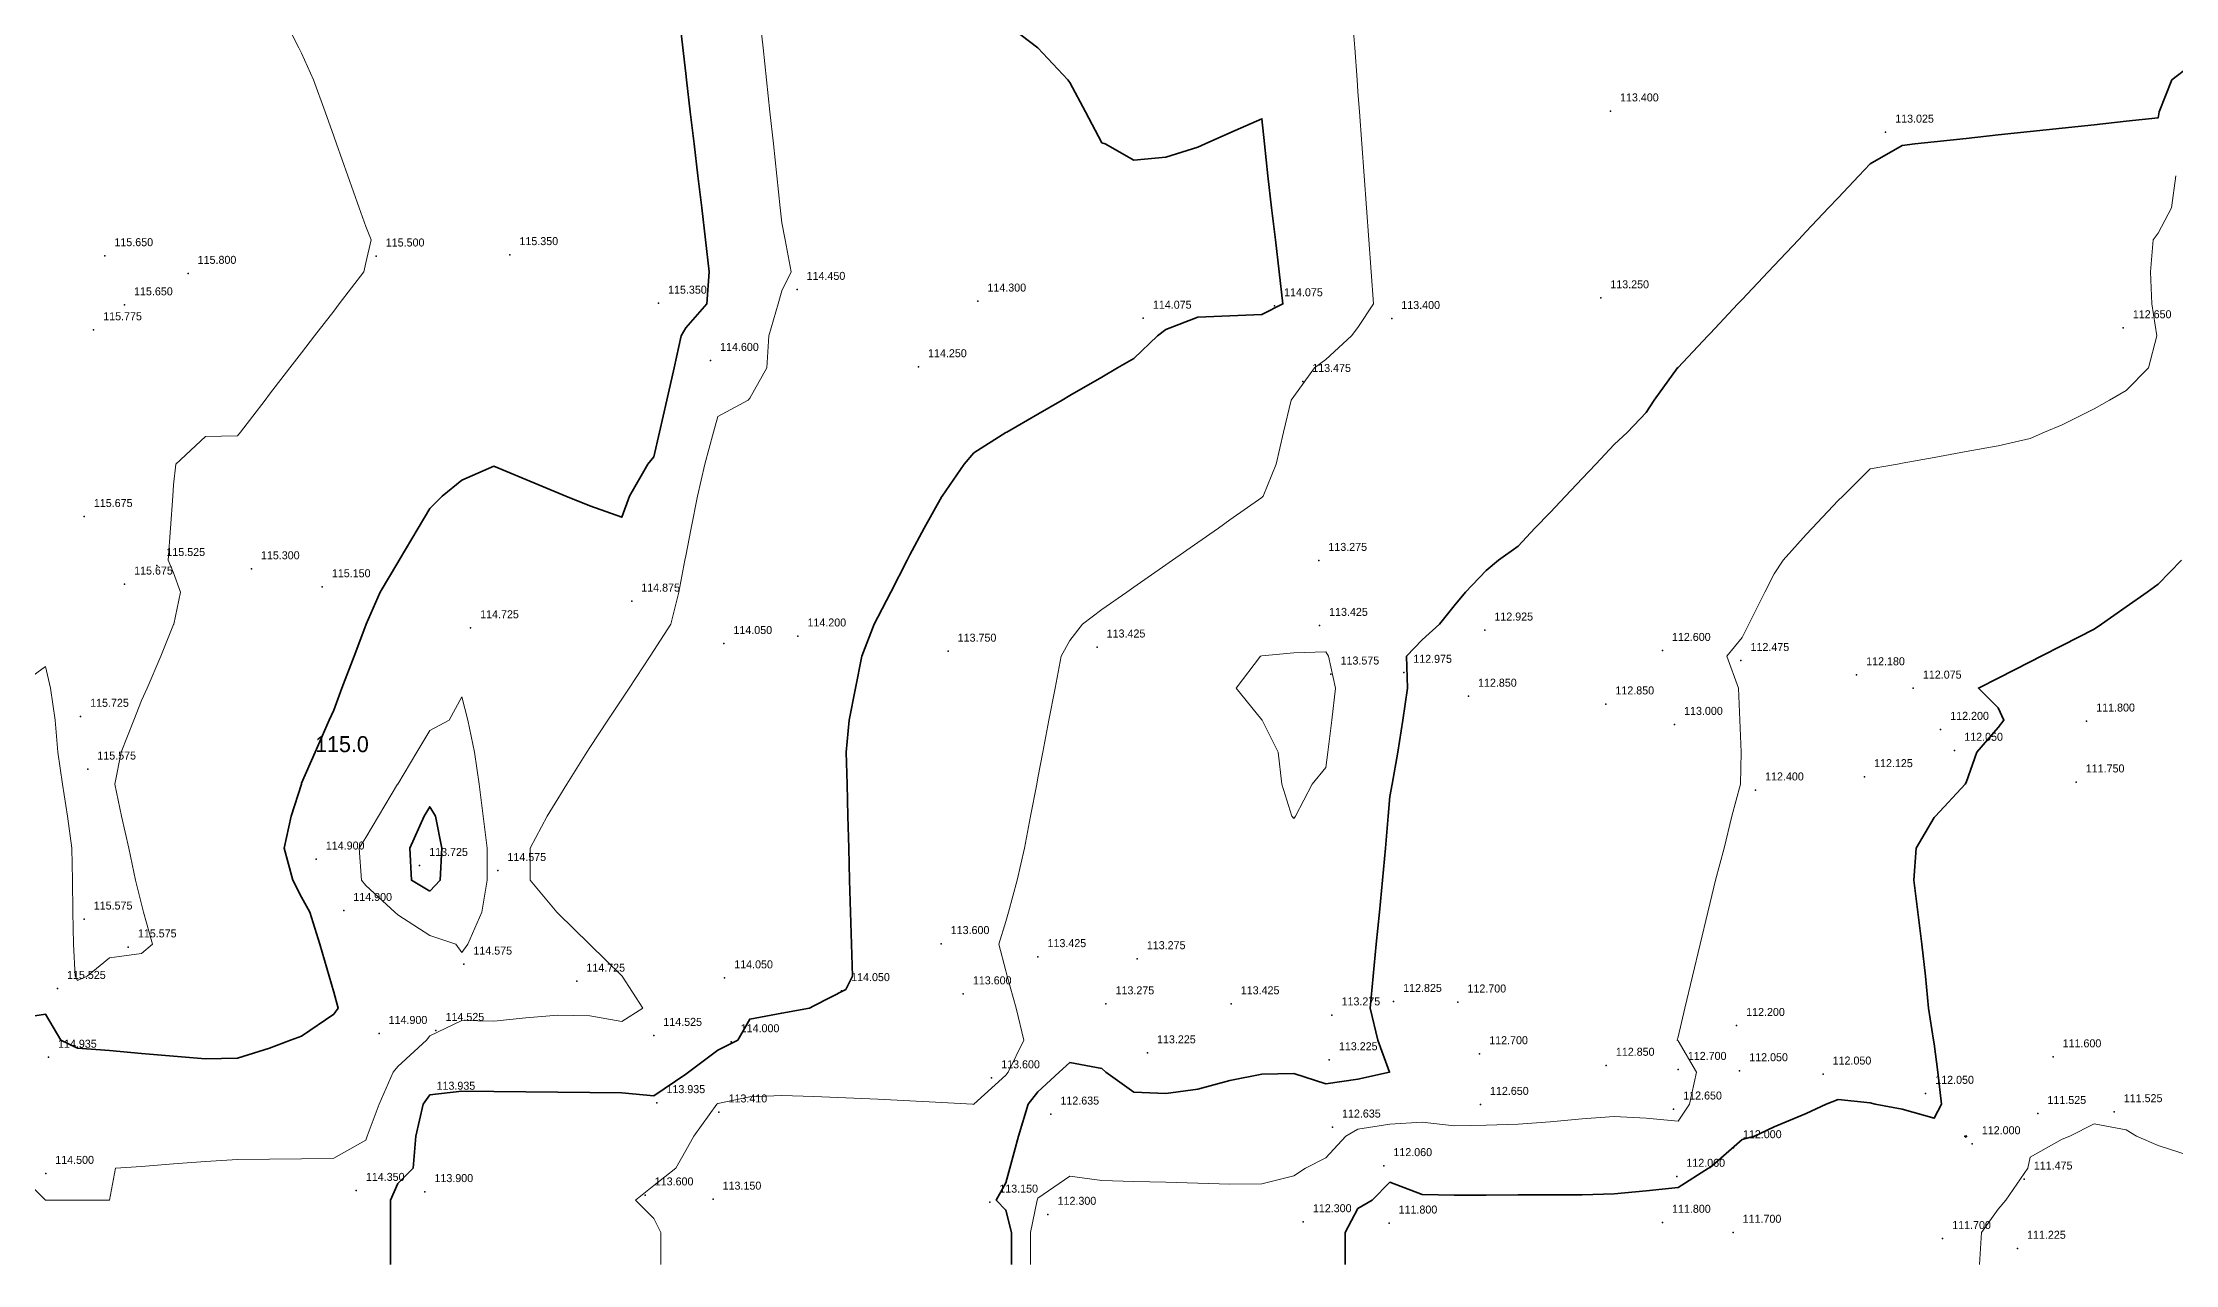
# Model space of a CAD drawing. Header units: metres. Extents: x 287882 to 288136, y 62808 to 63073.
# Drawn here: x 288023.5 to 288090.1, y 62808 to 62846.2 of the extents above; entities that cross this region are included whole.
import ezdxf

# ---------------------------------------------------------------- set-up
doc = ezdxf.new("R2010")
doc.units = ezdxf.units.M
for name, color, linetype in [('TOPO-CONT-PRIMARY', 2, 'Continuous'), ('TOPO-CONT-SECONDARY', 253, 'Continuous'), ('TOPO-CONT-TEXT', 3, 'Continuous'), ('TOPO-POINTS', 1, 'Continuous')]:
    doc.layers.add(name, color=color, linetype=linetype)

msp = doc.modelspace()

# ---------------------------------------------------------------- linework, layer by layer
at = {"layer": 'TOPO-CONT-PRIMARY', "lineweight": 35}
for points, elevation in [([(288022.6, 62815.698), (288023.6, 62815.857), (288024.073, 62815.043), (288024.6, 62814.799), (288025.6, 62814.719), (288026.6, 62814.634), (288027.6, 62814.549), (288028.6, 62814.465), (288029.6, 62814.484), (288030.6, 62814.794), (288031.256, 62815.043), (288031.6, 62815.174), (288032.6, 62815.859), (288032.744, 62816.043), (288032.6, 62816.544), (288032.457, 62817.043), (288032.17, 62818.043), (288031.854, 62819.043), (288031.6, 62819.518), (288031.321, 62820.043), (288031.049, 62821.043), (288031.273, 62822.043), (288031.591, 62823.043), (288031.6, 62823.069), (288032.023, 62824.043), (288032.463, 62825.043), (288032.6, 62825.352), (288032.86, 62826.043), (288033.236, 62827.043), (288033.6, 62828.011), (288033.612, 62828.043), (288034.051, 62829.043), (288034.6, 62829.97), (288034.644, 62830.043), (288035.237, 62831.043), (288035.6, 62831.657), (288035.991, 62832.043), (288036.6, 62832.534), (288037.6, 62832.978), (288038.6, 62832.563), (288039.6, 62832.148), (288039.852, 62832.043), (288040.6, 62831.733), (288041.6, 62831.379), (288041.843, 62832.043), (288042.415, 62833.043), (288042.6, 62833.266), (288042.778, 62834.043), (288043.006, 62835.043), (288043.235, 62836.043), (288043.455, 62837.043), (288043.6, 62837.295), (288044.257, 62838.043), (288044.334, 62839.043), (288044.216, 62840.043), (288044.097, 62841.043), (288043.979, 62842.043), (288043.86, 62843.043), (288043.742, 62844.043), (288043.624, 62845.043), (288043.6, 62845.241), (288043.505, 62846.043), (288043.392, 62847.043)], 115), ([(288034.378, 62808.043), (288034.378, 62809.043), (288034.378, 62810.043), (288034.6, 62810.569), (288035.082, 62811.043), (288035.169, 62812.043), (288035.4, 62813.043), (288035.6, 62813.334), (288036.6, 62813.454), (288037.6, 62813.443), (288038.6, 62813.431), (288039.6, 62813.42), (288040.6, 62813.409), (288041.6, 62813.398), (288042.6, 62813.309), (288043.6, 62813.984), (288043.682, 62814.043), (288044.6, 62814.731), (288045.221, 62815.043), (288045.6, 62815.705), (288046.6, 62815.893), (288047.467, 62816.043), (288047.6, 62816.123), (288048.6, 62816.63), (288048.811, 62817.043), (288048.776, 62818.043), (288048.748, 62819.043), (288048.719, 62820.043), (288048.691, 62821.043), (288048.662, 62822.043), (288048.638, 62823.043), (288048.608, 62824.043), (288048.708, 62825.043), (288048.907, 62826.043), (288049.105, 62827.043), (288049.488, 62828.043), (288049.6, 62828.263), (288050.001, 62829.043), (288050.514, 62830.043), (288050.6, 62830.211), (288051.048, 62831.043), (288051.6, 62832.028), (288051.611, 62832.043), (288052.297, 62833.043), (288052.6, 62833.388), (288053.6, 62834.027), (288053.629, 62834.043), (288054.6, 62834.604), (288055.361, 62835.043), (288055.6, 62835.182), (288056.6, 62835.759), (288057.092, 62836.043), (288057.6, 62836.337), (288058.339, 62837.043), (288058.6, 62837.243), (288059.6, 62837.629), (288060.6, 62837.674), (288061.6, 62837.709), (288062.254, 62838.043), (288062.133, 62839.043), (288062.018, 62840.043), (288061.898, 62841.043), (288061.785, 62842.043), (288061.679, 62843.043), (288061.6, 62843.831), (288060.6, 62843.386), (288059.829, 62843.043), (288059.6, 62842.942), (288058.6, 62842.628), (288057.6, 62842.533), (288056.705, 62843.043), (288056.6, 62843.08), (288056.087, 62844.043), (288055.6, 62844.958), (288055.539, 62845.043), (288054.6, 62846.042), (288054.599, 62846.043), (288053.6, 62846.803)], 114), ([(288053.777, 62808.043), (288053.777, 62809.043), (288053.6, 62809.737), (288053.301, 62810.043), (288053.6, 62810.592), (288053.723, 62811.043), (288053.997, 62812.043), (288054.293, 62813.043), (288054.6, 62813.433), (288055.269, 62814.043), (288055.6, 62814.345), (288056.6, 62814.156), (288056.719, 62814.043), (288057.6, 62813.423), (288058.6, 62813.383), (288059.6, 62813.512), (288060.6, 62813.781), (288061.6, 62813.984), (288062.6, 62814.01), (288063.6, 62813.678), (288064.6, 62813.827), (288065.589, 62814.043), (288065.219, 62815.043), (288064.976, 62816.043), (288065.07, 62817.043), (288065.173, 62818.043), (288065.272, 62819.043), (288065.367, 62820.043), (288065.459, 62821.043), (288065.547, 62822.043), (288065.6, 62822.662), (288065.671, 62823.043), (288065.844, 62824.043), (288066, 62825.043), (288066.142, 62826.043), (288066.116, 62827.043), (288066.6, 62827.547), (288067.146, 62828.043), (288067.6, 62828.617), (288067.961, 62829.043), (288068.6, 62829.721), (288068.985, 62830.043), (288069.6, 62830.482), (288070.128, 62831.043), (288070.6, 62831.527), (288071.086, 62832.043), (288071.6, 62832.589), (288072.028, 62833.043), (288072.6, 62833.651), (288073.015, 62834.043), (288073.6, 62834.651), (288073.848, 62835.043), (288074.583, 62836.043), (288074.6, 62836.063), (288075.526, 62837.043), (288075.6, 62837.122), (288076.469, 62838.043), (288076.6, 62838.182), (288077.413, 62839.043), (288077.6, 62839.242), (288078.357, 62840.043), (288078.6, 62840.302), (288079.3, 62841.043), (288079.6, 62841.361), (288080.244, 62842.043), (288080.6, 62842.421), (288081.6, 62842.998), (288081.998, 62843.043), (288082.6, 62843.108), (288083.6, 62843.215), (288084.6, 62843.322), (288085.6, 62843.429), (288086.6, 62843.536), (288087.6, 62843.643), (288088.6, 62843.751), (288089.6, 62843.858), (288089.628, 62844.043), (288090.027, 62845.043), (288090.6, 62845.478)], 113), ([(288064.2, 62808.043), (288064.2, 62809.043), (288064.6, 62809.783), (288065.047, 62810.043), (288065.6, 62810.61), (288066.6, 62810.225), (288067.6, 62810.206), (288068.6, 62810.208), (288069.6, 62810.211), (288070.6, 62810.214), (288071.6, 62810.219), (288072.6, 62810.245), (288073.6, 62810.337), (288074.6, 62810.44), (288075.551, 62811.043), (288075.6, 62811.071), (288076.6, 62811.946), (288076.989, 62812.043), (288077.6, 62812.336), (288078.6, 62812.751), (288079.222, 62813.043), (288079.6, 62813.193), (288080.6, 62813.087), (288080.762, 62813.043), (288081.6, 62812.886), (288082.6, 62812.606), (288082.826, 62813.043), (288082.71, 62814.043), (288082.6, 62814.928), (288082.576, 62815.043), (288082.423, 62816.043), (288082.331, 62817.043), (288082.215, 62818.043), (288082.091, 62819.043), (288081.968, 62820.043), (288082.041, 62821.043), (288082.6, 62822.004), (288082.638, 62822.043), (288083.57, 62823.043), (288083.6, 62823.09), (288083.934, 62824.043), (288084.6, 62824.81), (288084.777, 62825.043), (288084.6, 62825.424), (288083.983, 62826.043), (288084.6, 62826.358), (288085.6, 62826.867), (288085.947, 62827.043), (288086.6, 62827.376), (288087.6, 62827.887), (288087.823, 62828.043), (288088.6, 62828.585), (288089.249, 62829.043), (288089.6, 62829.292), (288090.326, 62830.043)], 112), ([(288035.6, 62819.702), (288035.031, 62820.043), (288034.975, 62821.043), (288035.425, 62822.043), (288035.6, 62822.337), (288035.781, 62822.043), (288035.975, 62821.043), (288035.928, 62820.043), (288035.6, 62819.702)], 114), ([(288083.6, 62812.017), (288083.612, 62812.043), (288083.6, 62812.062), (288083.552, 62812.043), (288083.6, 62812.017)], 112)]:
    msp.add_lwpolyline(points, dxfattribs=dict(at, elevation=elevation))
at = {"layer": 'TOPO-CONT-SECONDARY', "lineweight": 13}
for points, elevation in [([(288022.6, 62811.043), (288023.6, 62810.043), (288024.6, 62810.043), (288025.6, 62810.043), (288025.785, 62811.043), (288026.6, 62811.104), (288027.6, 62811.178), (288028.6, 62811.251), (288029.6, 62811.314), (288030.6, 62811.331), (288031.6, 62811.343), (288032.6, 62811.364), (288033.6, 62811.927), (288033.649, 62812.043), (288034.019, 62813.043), (288034.457, 62814.043), (288034.6, 62814.227), (288035.498, 62815.043), (288035.6, 62815.179), (288036.6, 62815.66), (288037.6, 62815.635), (288038.6, 62815.741), (288039.6, 62815.824), (288040.6, 62815.809), (288041.6, 62815.631), (288042.261, 62816.043), (288041.608, 62817.043), (288041.6, 62817.051), (288040.6, 62818.034), (288040.591, 62818.043), (288039.6, 62819.017), (288039.571, 62819.043), (288038.74, 62820.043), (288038.737, 62821.043), (288039.269, 62822.043), (288039.6, 62822.583), (288039.884, 62823.043), (288040.508, 62824.043), (288040.6, 62824.183), (288041.168, 62825.043), (288041.6, 62825.7), (288041.827, 62826.043), (288042.486, 62827.043), (288042.6, 62827.217), (288043.13, 62828.043), (288043.386, 62829.043), (288043.575, 62830.043), (288043.6, 62830.178), (288043.764, 62831.043), (288043.965, 62832.043), (288044.196, 62833.043), (288044.461, 62834.043), (288044.6, 62834.531), (288045.553, 62835.043), (288045.6, 62835.098), (288046.13, 62836.043), (288046.199, 62837.043), (288046.491, 62838.043), (288046.6, 62838.45), (288046.894, 62839.043), (288046.7, 62840.043), (288046.6, 62840.575), (288046.551, 62841.043), (288046.443, 62842.043), (288046.336, 62843.043), (288046.228, 62844.043), (288046.121, 62845.043), (288046.014, 62846.043), (288045.907, 62847.043)], 114.5), ([(288022.675, 62826.043), (288023.6, 62826.718), (288023.758, 62826.043), (288023.896, 62825.043), (288023.984, 62824.043), (288024.133, 62823.043), (288024.285, 62822.043), (288024.417, 62821.043), (288024.437, 62820.043), (288024.452, 62819.043), (288024.473, 62818.043), (288024.519, 62817.043), (288024.6, 62816.907), (288024.898, 62817.043), (288025.6, 62817.616), (288026.6, 62817.751), (288026.94, 62818.043), (288026.658, 62819.043), (288026.6, 62819.297), (288026.409, 62820.043), (288026.202, 62821.043), (288025.974, 62822.043), (288025.761, 62823.043), (288025.962, 62824.043), (288026.354, 62825.043), (288026.6, 62825.655), (288026.772, 62826.043), (288027.202, 62827.043), (288027.6, 62828.026), (288027.608, 62828.043), (288027.818, 62829.043), (288027.6, 62829.646), (288027.426, 62830.043), (288027.502, 62831.043), (288027.576, 62832.043), (288027.6, 62832.394), (288027.666, 62833.043), (288028.6, 62833.899), (288029.6, 62833.929), (288029.688, 62834.043), (288030.46, 62835.043), (288030.6, 62835.225), (288031.231, 62836.043), (288031.6, 62836.521), (288032.003, 62837.043), (288032.6, 62837.818), (288032.773, 62838.043), (288033.546, 62839.043), (288033.6, 62839.332), (288033.774, 62840.043), (288033.6, 62840.461), (288033.394, 62841.043), (288033.039, 62842.043), (288032.685, 62843.043), (288032.6, 62843.282), (288032.33, 62844.043), (288031.97, 62845.043), (288031.6, 62845.879), (288031.516, 62846.043), (288031.004, 62847.043)], 115.5), ([(288042.822, 62808.043), (288042.822, 62809.043), (288042.6, 62809.473), (288042.03, 62810.043), (288042.6, 62810.502), (288043.293, 62811.043), (288043.6, 62811.599), (288043.856, 62812.043), (288044.568, 62813.043), (288044.6, 62813.067), (288045.6, 62813.28), (288046.6, 62813.322), (288047.6, 62813.284), (288048.6, 62813.244), (288049.6, 62813.2), (288050.6, 62813.152), (288051.6, 62813.099), (288052.561, 62813.043), (288052.6, 62813.041), (288052.602, 62813.043), (288053.6, 62813.949), (288053.667, 62814.043), (288054.166, 62815.043), (288053.924, 62816.043), (288053.637, 62817.043), (288053.6, 62817.209), (288053.375, 62818.043), (288053.6, 62818.749), (288053.685, 62819.043), (288053.949, 62820.043), (288054.18, 62821.043), (288054.372, 62822.043), (288054.563, 62823.043), (288054.6, 62823.241), (288054.754, 62824.043), (288054.944, 62825.043), (288055.135, 62826.043), (288055.326, 62827.043), (288055.6, 62827.527), (288055.991, 62828.043), (288056.6, 62828.504), (288057.375, 62829.043), (288057.6, 62829.198), (288058.6, 62829.897), (288058.81, 62830.043), (288059.6, 62830.596), (288060.24, 62831.043), (288060.6, 62831.295), (288061.6, 62831.994), (288061.638, 62832.043), (288062.041, 62833.043), (288062.276, 62834.043), (288062.51, 62835.043), (288062.6, 62835.148), (288063.243, 62836.043), (288063.6, 62836.309), (288064.402, 62837.043), (288064.6, 62837.309), (288065.082, 62838.043), (288065.009, 62839.043), (288064.937, 62840.043), (288064.864, 62841.043), (288064.792, 62842.043), (288064.719, 62843.043), (288064.647, 62844.043), (288064.6, 62844.676), (288064.573, 62845.043), (288064.497, 62846.043), (288064.419, 62847.043)], 113.5), ([(288054.365, 62808.043), (288054.365, 62809.043), (288054.582, 62810.043), (288054.6, 62810.111), (288055.6, 62810.799), (288056.6, 62810.664), (288057.6, 62810.635), (288058.6, 62810.606), (288059.6, 62810.577), (288060.6, 62810.547), (288061.6, 62810.559), (288062.6, 62810.81), (288062.959, 62811.043), (288063.6, 62811.374), (288064.225, 62812.043), (288064.6, 62812.262), (288065.6, 62812.424), (288066.6, 62812.485), (288067.6, 62812.373), (288068.6, 62812.388), (288069.6, 62812.418), (288070.6, 62812.499), (288071.6, 62812.589), (288072.6, 62812.666), (288073.6, 62812.611), (288074.6, 62812.521), (288074.96, 62813.043), (288075.177, 62814.043), (288074.6, 62815.022), (288074.576, 62815.043), (288074.6, 62815.146), (288074.814, 62816.043), (288075.052, 62817.043), (288075.291, 62818.043), (288075.532, 62819.043), (288075.6, 62819.342), (288075.767, 62820.043), (288076.037, 62821.043), (288076.283, 62822.043), (288076.554, 62823.043), (288076.566, 62824.043), (288076.529, 62825.043), (288076.487, 62826.043), (288076.127, 62827.043), (288076.6, 62827.622), (288076.812, 62828.043), (288077.315, 62829.043), (288077.6, 62829.61), (288077.885, 62830.043), (288078.6, 62830.841), (288078.791, 62831.043), (288079.6, 62831.901), (288079.75, 62832.043), (288080.6, 62832.89), (288081.45, 62833.043), (288081.6, 62833.07), (288082.6, 62833.251), (288083.6, 62833.432), (288084.6, 62833.612), (288085.6, 62833.84), (288086.045, 62834.043), (288086.6, 62834.269), (288087.6, 62834.77), (288088.077, 62835.043), (288088.6, 62835.337), (288089.293, 62836.043), (288089.554, 62837.043), (288089.404, 62838.043), (288089.361, 62839.043), (288089.44, 62840.043), (288089.6, 62840.258), (288090.012, 62841.043), (288090.151, 62842.043)], 112.5), ([(288062.6, 62821.97), (288062.646, 62822.043), (288063.169, 62823.043), (288063.6, 62823.559), (288063.663, 62824.043), (288063.787, 62825.043), (288063.899, 62826.043), (288063.676, 62827.043), (288063.6, 62827.18), (288062.6, 62827.148), (288061.6, 62827.048), (288061.556, 62827.043), (288060.797, 62826.043), (288061.6, 62825.051), (288061.606, 62825.043), (288062.102, 62824.043), (288062.224, 62823.043), (288062.538, 62822.043), (288062.6, 62821.97)], 113.5), ([(288036.6, 62817.786), (288036.418, 62818.043), (288035.6, 62818.319), (288034.6, 62818.964), (288034.515, 62819.043), (288033.6, 62819.873), (288033.469, 62820.043), (288033.4, 62821.043), (288033.6, 62821.378), (288033.999, 62822.043), (288034.597, 62823.043), (288034.6, 62823.048), (288035.196, 62824.043), (288035.6, 62824.719), (288036.212, 62825.043), (288036.6, 62825.772), (288036.795, 62825.043), (288036.997, 62824.043), (288037.149, 62823.043), (288037.267, 62822.043), (288037.396, 62821.043), (288037.399, 62820.043), (288037.225, 62819.043), (288036.79, 62818.043), (288036.6, 62817.786)], 114.5), ([(288084.021, 62808.043), (288084.082, 62809.043), (288084.6, 62809.763), (288084.838, 62810.043), (288085.523, 62811.043), (288085.6, 62811.387), (288086.6, 62811.952), (288086.839, 62812.043), (288087.6, 62812.434), (288088.6, 62812.25), (288088.921, 62812.043), (288089.6, 62811.76), (288090.6, 62811.429)], 111.5)]:
    msp.add_lwpolyline(points, dxfattribs=dict(at, elevation=elevation))
at = {"layer": 'TOPO-POINTS'}
for p in [(288072.486, 62844.07), (288081.083, 62843.406), (288025.45, 62839.548), (288033.928, 62839.538), (288038.104, 62839.581), (288028.051, 62838.996), (288047.075, 62838.495), (288026.064, 62838.013), (288042.747, 62838.064), (288052.724, 62838.13), (288061.992, 62837.983), (288072.183, 62838.231), (288025.101, 62837.233), (288057.893, 62837.595), (288065.654, 62837.585), (288088.506, 62837.297), (288044.372, 62836.276), (288050.869, 62836.079), (288062.872, 62835.619), (288024.808, 62831.4), (288027.074, 62829.87), (288030.028, 62829.767), (288063.375, 62830.029), (288026.067, 62829.29), (288032.244, 62829.206), (288041.91, 62828.757), (288036.877, 62827.925), (288063.398, 62827.999), (288068.561, 62827.854), (288044.789, 62827.433), (288047.102, 62827.668), (288051.794, 62827.194), (288056.449, 62827.324), (288074.109, 62827.217), (288063.756, 62826.48), (288066.027, 62826.533), (288076.563, 62826.902), (288080.176, 62826.457), (288068.05, 62825.787), (288081.948, 62826.04), (288024.692, 62825.159), (288072.342, 62825.546), (288074.488, 62824.907), (288082.802, 62824.752), (288087.363, 62825.011), (288083.24, 62824.098), (288024.917, 62823.511), (288080.423, 62823.274), (288087.036, 62823.109), (288077.019, 62822.86), (288032.055, 62820.701), (288035.285, 62820.5), (288037.728, 62820.342), (288032.914, 62819.094), (288024.805, 62818.826), (288026.184, 62817.956), (288051.577, 62818.06), (288036.665, 62817.418), (288054.601, 62817.652), (288057.703, 62817.588), (288023.97, 62816.659), (288040.194, 62816.885), (288044.814, 62816.989), (288048.467, 62816.59), (288052.269, 62816.489), (288056.726, 62816.177), (288060.638, 62816.179), (288063.786, 62815.832), (288065.711, 62816.252), (288067.72, 62816.235), (288034.017, 62815.252), (288035.795, 62815.347), (288042.599, 62815.193), (288076.427, 62815.502), (288023.689, 62814.51), (288045.016, 62814.993), (288058.022, 62814.647), (288063.704, 62814.431), (288068.4, 62814.619), (288086.313, 62814.522), (288053.154, 62813.867), (288072.356, 62814.258), (288074.604, 62814.129), (288076.523, 62814.088), (288079.128, 62813.984), (288035.514, 62813.198), (288042.697, 62813.091), (288082.334, 62813.382), (288044.636, 62812.801), (288055.004, 62812.734), (288068.424, 62813.036), (288074.461, 62812.892), (288085.839, 62812.753), (288088.223, 62812.809), (288063.802, 62812.329), (288083.789, 62811.807), (288065.406, 62811.123), (288076.326, 62811.683), (288023.603, 62810.882), (288074.559, 62810.79), (288085.413, 62810.705), (288033.306, 62810.35), (288035.449, 62810.312), (288042.331, 62810.209), (288044.451, 62810.076), (288053.095, 62809.983), (288054.915, 62809.603), (288062.891, 62809.371), (288065.569, 62809.33), (288074.111, 62809.354), (288076.317, 62809.042), (288082.864, 62808.846), (288085.202, 62808.542)]:
    msp.add_point(p, dxfattribs=at)

# ---------------------------------------------------------------- texts
at = {"layer": 'TOPO-CONT-TEXT'}
for s, height, p in [('113.400', 0.25, (288072.786, 62844.37)), ('113.025', 0.25, (288081.383, 62843.706)), ('115.650', 0.25, (288025.75, 62839.848)), ('115.500', 0.25, (288034.228, 62839.838)), ('115.350', 0.25, (288038.404, 62839.881)), ('115.800', 0.25, (288028.351, 62839.296)), ('115.650', 0.25, (288026.364, 62838.313)), ('115.350', 0.25, (288043.047, 62838.364)), ('114.450', 0.25, (288047.375, 62838.795)), ('114.300', 0.25, (288053.024, 62838.43)), ('114.075', 0.25, (288062.292, 62838.283)), ('113.250', 0.25, (288072.483, 62838.531)), ('115.775', 0.25, (288025.401, 62837.533)), ('114.075', 0.25, (288058.193, 62837.895)), ('113.400', 0.25, (288065.954, 62837.885)), ('112.650', 0.25, (288088.806, 62837.597)), ('114.600', 0.25, (288044.672, 62836.576)), ('114.250', 0.25, (288051.169, 62836.379)), ('113.475', 0.25, (288063.172, 62835.919)), ('115.675', 0.25, (288025.108, 62831.7)), ('115.525', 0.25, (288027.374, 62830.17)), ('113.275', 0.25, (288063.675, 62830.329)), ('115.675', 0.25, (288026.367, 62829.59)), ('115.300', 0.25, (288030.328, 62830.067)), ('115.150', 0.25, (288032.544, 62829.506)), ('114.875', 0.25, (288042.21, 62829.057)), ('114.725', 0.25, (288037.177, 62828.225)), ('113.425', 0.25, (288063.698, 62828.299)), ('114.050', 0.25, (288045.089, 62827.733)), ('114.200', 0.25, (288047.402, 62827.968)), ('113.425', 0.25, (288056.749, 62827.624)), ('112.925', 0.25, (288068.861, 62828.154)), ('112.600', 0.25, (288074.409, 62827.517)), ('113.750', 0.25, (288052.094, 62827.494)), ('112.975', 0.25, (288066.327, 62826.833)), ('112.475', 0.25, (288076.863, 62827.202)), ('113.575', 0.25, (288064.056, 62826.78)), ('112.180', 0.25, (288080.476, 62826.757)), ('112.075', 0.25, (288082.248, 62826.34)), ('112.850', 0.25, (288068.35, 62826.087)), ('112.850', 0.25, (288072.642, 62825.846)), ('115.725', 0.25, (288024.992, 62825.459)), ('113.000', 0.25, (288074.788, 62825.207)), ('112.200', 0.25, (288083.102, 62825.052)), ('111.800', 0.25, (288087.663, 62825.311)), ('115.0', 0.5, (288032.023, 62824.043)), ('112.050', 0.25, (288083.54, 62824.398)), ('115.575', 0.25, (288025.217, 62823.811)), ('112.125', 0.25, (288080.723, 62823.574)), ('112.400', 0.25, (288077.319, 62823.16)), ('111.750', 0.25, (288087.336, 62823.409)), ('114.900', 0.25, (288032.355, 62821.001)), ('113.725', 0.25, (288035.585, 62820.8)), ('114.575', 0.25, (288038.028, 62820.642)), ('115.575', 0.25, (288025.105, 62819.126)), ('114.900', 0.25, (288033.214, 62819.394)), ('115.575', 0.25, (288026.484, 62818.256)), ('113.600', 0.25, (288051.877, 62818.36)), ('114.575', 0.25, (288036.965, 62817.718)), ('113.425', 0.25, (288054.901, 62817.952)), ('113.275', 0.25, (288058.003, 62817.888)), ('115.525', 0.25, (288024.27, 62816.959)), ('114.725', 0.25, (288040.494, 62817.185)), ('114.050', 0.25, (288045.114, 62817.289)), ('114.050', 0.25, (288048.767, 62816.89)), ('113.600', 0.25, (288052.569, 62816.789)), ('113.275', 0.25, (288057.026, 62816.477)), ('113.425', 0.25, (288060.938, 62816.479)), ('112.825', 0.25, (288066.011, 62816.552)), ('112.700', 0.25, (288068.02, 62816.535)), ('114.900', 0.25, (288034.317, 62815.552)), ('114.525', 0.25, (288036.095, 62815.647)), ('113.275', 0.25, (288064.086, 62816.132)), ('112.200', 0.25, (288076.727, 62815.802)), ('114.525', 0.25, (288042.899, 62815.493)), ('114.000', 0.25, (288045.316, 62815.293)), ('113.225', 0.25, (288058.322, 62814.947)), ('112.700', 0.25, (288068.7, 62814.919)), ('114.935', 0.25, (288023.989, 62814.81)), ('113.225', 0.25, (288064.004, 62814.731)), ('112.850', 0.25, (288072.656, 62814.558)), ('112.700', 0.25, (288074.904, 62814.429)), ('112.050', 0.25, (288076.823, 62814.388)), ('112.050', 0.25, (288079.428, 62814.284)), ('111.600', 0.25, (288086.613, 62814.822)), ('113.600', 0.25, (288053.454, 62814.167)), ('112.050', 0.25, (288082.634, 62813.682)), ('113.935', 0.25, (288035.814, 62813.498)), ('113.935', 0.25, (288042.997, 62813.391)), ('113.410', 0.25, (288044.936, 62813.101)), ('112.635', 0.25, (288055.304, 62813.034)), ('112.650', 0.25, (288068.724, 62813.336)), ('112.650', 0.25, (288074.761, 62813.192)), ('111.525', 0.25, (288086.139, 62813.053)), ('111.525', 0.25, (288088.523, 62813.109)), ('112.635', 0.25, (288064.102, 62812.629)), ('112.000', 0.25, (288076.626, 62811.983)), ('112.000', 0.25, (288084.089, 62812.107)), ('114.500', 0.25, (288023.903, 62811.182)), ('112.060', 0.25, (288065.706, 62811.423)), ('112.060', 0.25, (288074.859, 62811.09)), ('111.475', 0.25, (288085.713, 62811.005)), ('114.350', 0.25, (288033.606, 62810.65)), ('113.900', 0.25, (288035.749, 62810.612)), ('113.600', 0.25, (288042.631, 62810.509)), ('113.150', 0.25, (288044.751, 62810.376)), ('113.150', 0.25, (288053.395, 62810.283)), ('112.300', 0.25, (288055.215, 62809.903)), ('112.300', 0.25, (288063.191, 62809.671)), ('111.800', 0.25, (288065.869, 62809.63)), ('111.800', 0.25, (288074.411, 62809.654)), ('111.700', 0.25, (288076.617, 62809.342)), ('111.700', 0.25, (288083.164, 62809.146)), ('111.225', 0.25, (288085.502, 62808.842))]:
    msp.add_text(s, height=height, dxfattribs=at).set_placement(p)

doc.saveas('drawing.dxf')
